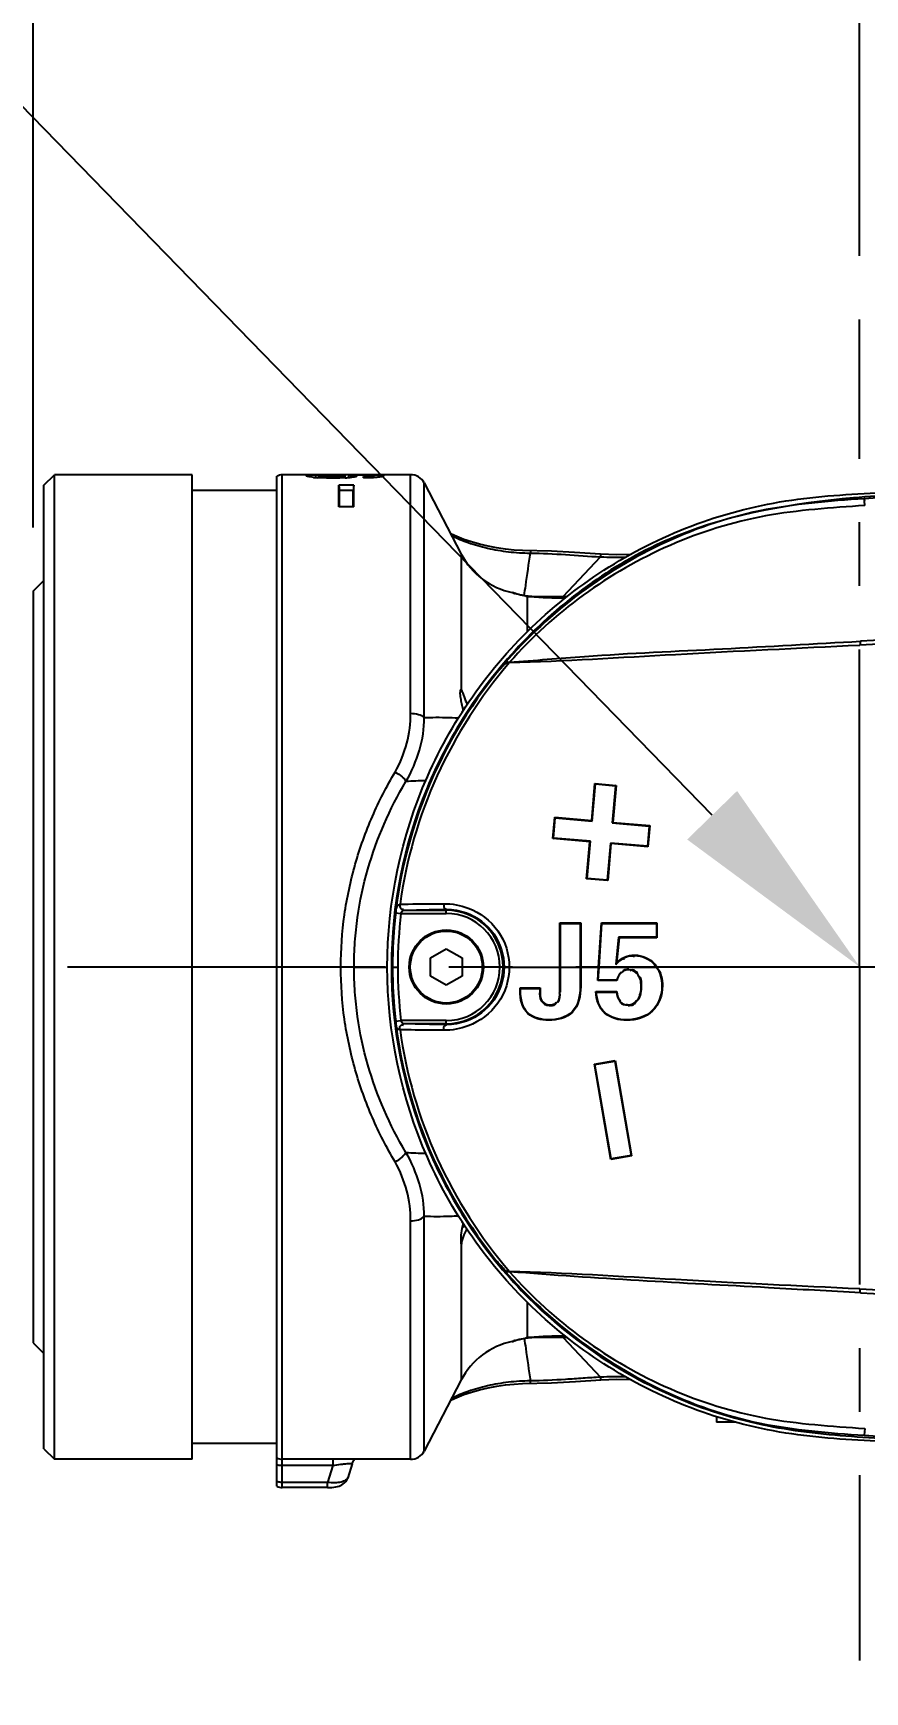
# Model space of a CAD drawing. Header units: millimetres. Extents: x 4086 to 8300, y 123 to 1549.
# Drawn here: x 7666.63 to 7686.26, y 1178.94 to 1218.1 of the extents above; entities that cross this region are included whole.
import ezdxf
from ezdxf import colors
from ezdxf.entities.mleader import LeaderData, LeaderLine
from ezdxf.math import Vec2, Vec3

# ---------------------------------------------------------------- set-up
doc = ezdxf.new("R2010")
doc.units = ezdxf.units.MM
doc.linetypes.add('CENTER', pattern=[0.6, 0.375, -0.075, 0.075, -0.075])
for name, color, linetype in [('中心线', 7, 'Continuous'), ('外形图', 7, 'Continuous'), ('多重引线', 7, 'Continuous'), ('尺寸标注', 7, 'Continuous'), ('运动范围', 7, 'Continuous')]:
    doc.layers.add(name, color=color, linetype=linetype)
doc.styles.add('思源黑', font='SourceHanSansCN-Normal.ttf')
doc.dimstyles.new('尺寸标注_1_4比例', dxfattribs={"dimtxt": 7, "dimasz": 6, "dimexe": 2, "dimexo": 1.5, "dimgap": 1, "dimtad": 1, "dimdec": 1, "dimlfac": 4, "dimdsep": 46, "dimtxsty": '思源黑', "dimcen": 0.09, "dimadec": 0, "dimazin": 0, "dimtp": 0.01, "dimtm": 0.01, "dimtfac": 1, "dimtdec": 1, "dimtofl": 0, "dimtmove": 0, "dimatfit": 3, "dimfxl": 1, "dimtolj": 1, "dimarcsym": 0})

# ---------------------------------------------------------------- blocks, each defined once
blk = doc.blocks.new('*D782')
at = {"layer": 'Defpoints', "color": 0}
for p in [(7666.633, 1293.717), (7686.133, 1211.346), (7666.633, 1204.93)]:
    blk.add_point(p, dxfattribs=at)
at = {"layer": '尺寸标注', "color": 0, "lineweight": -2}
for p, q in [((7666.633, 1206.43), (7666.633, 1295.717)), ((7686.133, 1212.846), (7686.133, 1295.717)), ((7680.133, 1293.717), (7672.633, 1293.717))]:
    blk.add_line(p, q, dxfattribs=at)
at = {"layer": '尺寸标注', "color": 0}
for points in [[(7672.633, 1294.717), (7672.633, 1292.717), (7666.633, 1293.717)], [(7680.133, 1292.717), (7680.133, 1294.717), (7686.133, 1293.717)]]:
    blk.add_solid(points, dxfattribs=at)
at = {"layer": '尺寸标注', "color": 0, "insert": (7676.919, 1298.332), "char_height": 7, "attachment_point": 5, "style": '思源黑'}
blk.add_mtext('\\A1;78', dxfattribs=at)
blk = doc.blocks.new('*D783')
at = {"layer": 'Defpoints', "color": 0}
for p in [(7771.133, 1293.717), (7771.133, 1215.714), (7686.133, 1211.346)]:
    blk.add_point(p, dxfattribs=at)
at = {"layer": '尺寸标注', "color": 0, "lineweight": -2}
for p, q in [((7686.133, 1212.846), (7686.133, 1295.717)), ((7771.133, 1217.214), (7771.133, 1295.717)), ((7692.133, 1293.717), (7765.133, 1293.717))]:
    blk.add_line(p, q, dxfattribs=at)
at = {"layer": '尺寸标注', "color": 0}
for points in [[(7692.133, 1294.717), (7692.133, 1292.717), (7686.133, 1293.717)], [(7765.133, 1292.717), (7765.133, 1294.717), (7771.133, 1293.717)]]:
    blk.add_solid(points, dxfattribs=at)
at = {"layer": '尺寸标注', "color": 0, "insert": (7728.049, 1298.346), "char_height": 7, "attachment_point": 5, "style": '思源黑'}
blk.add_mtext('\\A1;340', dxfattribs=at)
blk = doc.blocks.new('*D793')
at = {"layer": 'Defpoints', "color": 0}
for p in [(7771.133, 1271.641), (7552.914, 959.632), (7712.796, 959.632)]:
    blk.add_point(p, dxfattribs=at)
at = {"layer": '尺寸标注', "color": 0, "lineweight": -2}
for p, q in [((7769.633, 1271.641), (7550.914, 1271.641)), ((7552.914, 1265.641), (7552.914, 965.632)), ((7711.296, 959.632), (7550.914, 959.632))]:
    blk.add_line(p, q, dxfattribs=at)
at = {"layer": '尺寸标注', "color": 0}
for points in [[(7553.914, 1265.641), (7551.914, 1265.641), (7552.914, 1271.641)], [(7551.914, 965.632), (7553.914, 965.632), (7552.914, 959.632)]]:
    blk.add_solid(points, dxfattribs=at)
at = {"layer": '尺寸标注', "color": 0, "insert": (7548.289, 1115.636), "char_height": 7, "attachment_point": 5, "rotation": 90, "style": '思源黑'}
blk.add_mtext('\\A1;1248', dxfattribs=at)

msp = doc.modelspace()

# ---------------------------------------------------------------- linework, layer by layer
at = {"layer": '中心线', "linetype": 'CENTER', "ltscale": 20}
for p, q in [((7686.1327, 1196.0546), (7686.1327, 1211.3461)), ((7794.9431, 1196.0546), (7659.4514, 1196.0546)), ((7686.1327, 1196.0546), (7686.1327, 1179.6807))]:
    msp.add_line(p, q, dxfattribs=at)
at = {"layer": '外形图'}
for p, q in [((7666.8827, 1207.4296), (7667.1327, 1207.6796)), ((7667.1327, 1184.4296), (7667.1327, 1207.6796)), ((7670.3827, 1207.6796), (7667.1327, 1207.6796)), ((7670.3827, 1184.4296), (7670.3827, 1207.6796)), ((7672.3827, 1183.7954), (7672.3827, 1207.6418)), ((7672.5077, 1183.7619), (7672.5077, 1207.6796)), ((7675.5384, 1207.6796), (7672.5077, 1207.6796)), ((7673.0774, 1207.6542), (7673.0774, 1207.6546)), ((7673.2928, 1207.676), (7673.2961, 1207.613)), ((7673.365, 1207.6545), (7673.361, 1207.6081)), ((7673.4589, 1207.6424), (7673.457, 1207.603)), ((7673.6941, 1207.6368), (7673.6941, 1207.5982)), ((7673.8988, 1207.6789), (7673.8988, 1207.6641)), ((7673.9086, 1207.642), (7673.9107, 1207.6015)), ((7673.989, 1207.6538), (7673.9933, 1207.605)), ((7674.2705, 1207.6457), (7674.2705, 1207.6454)), ((7674.3533, 1207.6783), (7674.3531, 1207.6666)), ((7674.4301, 1207.602), (7674.4301, 1207.6391)), ((7674.4301, 1207.6391), (7674.4334, 1207.6023)), ((7674.5764, 1207.6437), (7674.5785, 1207.6052)), ((7674.6203, 1207.6528), (7674.6242, 1207.6072)), ((7674.6676, 1207.6755), (7674.6641, 1207.6094)), ((7674.8452, 1207.6682), (7674.8421, 1207.6283)), ((7674.9018, 1207.6515), (7674.9017, 1207.6511)), ((7675.5384, 1202.0457), (7675.5384, 1207.6796)), ((7675.8591, 1201.9455), (7675.8591, 1207.4852)), ((7675.8591, 1207.4852), (7676.7372, 1205.8022)), ((7666.8827, 1184.6796), (7666.8827, 1207.4296)), ((7672.3827, 1207.3046), (7670.3827, 1207.3046)), ((7673.8477, 1206.9216), (7673.8477, 1207.4336)), ((7674.1977, 1207.4336), (7673.8477, 1207.4336)), ((7673.8477, 1207.4336), (7673.8586, 1207.309)), ((7673.8586, 1206.9216), (7673.8586, 1207.309)), ((7674.1868, 1207.309), (7673.8586, 1207.309)), ((7674.1977, 1207.4336), (7674.1868, 1207.309)), ((7674.1868, 1206.9216), (7674.1868, 1207.309)), ((7674.1977, 1206.9216), (7674.1977, 1207.4336)), ((7674.1977, 1206.9216), (7673.8477, 1206.9216)), ((7676.7372, 1205.8022), (7676.7372, 1202.6103)), ((7679.1428, 1204.8046), (7680.0236, 1205.7405)), ((7680.0257, 1205.8012), (7680.0236, 1205.7405)), ((7666.6327, 1204.9296), (7666.8827, 1205.1796)), ((7666.6327, 1204.9296), (7666.6327, 1187.1796)), ((7677.9592, 1204.889), (7677.9357, 1204.8977)), ((7677.9692, 1204.8855), (7677.9673, 1204.8862)), ((7677.9727, 1204.8871), (7677.9695, 1204.8882)), ((7677.9881, 1204.8818), (7677.9727, 1204.8871)), ((7678.0173, 1204.8723), (7677.9881, 1204.8818)), ((7678.0585, 1204.86), (7678.0173, 1204.8723)), ((7678.1117, 1204.846), (7678.0569, 1204.8605)), ((7678.1751, 1204.8319), (7678.1117, 1204.846)), ((7678.2461, 1204.8196), (7678.1746, 1204.832)), ((7678.3134, 1204.8113), (7678.246, 1204.8196)), ((7678.3134, 1204.8113), (7678.2461, 1204.8196)), ((7678.2887, 1204.811), (7678.3133, 1204.8113)), ((7678.2887, 1204.811), (7678.2887, 1203.9666)), ((7678.3994, 1204.8032), (7678.3133, 1204.8113)), ((7678.3845, 1204.8046), (7679.2363, 1204.8046)), ((7679.1327, 1204.7708), (7679.1327, 1204.8046)), ((7686.1618, 1203.7468), (7686.1433, 1203.6575)), ((7679.8149, 1199.5129), (7679.8915, 1200.3879)), ((7679.8249, 1199.501), (7679.9014, 1200.376)), ((7679.8915, 1200.3879), (7679.9014, 1200.376)), ((7679.8915, 1200.3879), (7680.3896, 1200.3443)), ((7679.9014, 1200.376), (7680.3777, 1200.3344)), ((7680.3777, 1200.3344), (7680.3011, 1199.4594)), ((7680.3896, 1200.3443), (7680.313, 1199.4693)), ((7680.3896, 1200.3443), (7680.3777, 1200.3344)), ((7678.8995, 1199.0891), (7678.9432, 1199.5891)), ((7678.9114, 1199.0992), (7678.9532, 1199.5773)), ((7678.9432, 1199.5891), (7678.9532, 1199.5773)), ((7678.9432, 1199.5891), (7679.8149, 1199.5129)), ((7678.9532, 1199.5773), (7679.8249, 1199.501)), ((7679.8149, 1199.5129), (7679.8249, 1199.501)), ((7680.313, 1199.4693), (7680.3011, 1199.4594)), ((7680.3011, 1199.4594), (7681.1728, 1199.3831)), ((7680.313, 1199.4693), (7681.1847, 1199.393)), ((7681.1728, 1199.3831), (7681.131, 1198.9049)), ((7681.1847, 1199.393), (7681.1409, 1198.893)), ((7681.1847, 1199.393), (7681.1728, 1199.3831)), ((7678.8995, 1199.0891), (7678.9114, 1199.0992)), ((7679.7712, 1199.0129), (7678.8995, 1199.0891)), ((7679.7831, 1199.0229), (7678.9114, 1199.0992)), ((7679.6946, 1198.1379), (7679.7712, 1199.0129)), ((7679.7065, 1198.1479), (7679.7831, 1199.0229)), ((7679.7712, 1199.0129), (7679.7831, 1199.0229)), ((7680.2593, 1198.9812), (7680.1827, 1198.1062)), ((7680.2693, 1198.9693), (7680.1927, 1198.0943)), ((7680.2693, 1198.9693), (7680.2593, 1198.9812)), ((7681.131, 1198.9049), (7680.2593, 1198.9812)), ((7681.1409, 1198.893), (7680.2693, 1198.9693)), ((7681.1409, 1198.893), (7681.131, 1198.9049)), ((7679.6946, 1198.1379), (7679.7065, 1198.1479)), ((7680.1927, 1198.0943), (7679.6946, 1198.1379)), ((7680.1827, 1198.1062), (7679.7065, 1198.1479)), ((7680.1927, 1198.0943), (7680.1827, 1198.1062)), ((7675.1887, 1197.3341), (7675.3122, 1197.3196)), ((7675.3122, 1197.3196), (7676.3827, 1197.3196)), ((7675.3937, 1197.3946), (7676.3827, 1197.3946)), ((7676.3827, 1197.3196), (7676.3827, 1197.4135)), ((7679.066, 1197.0943), (7679.0769, 1197.0834)), ((7679.066, 1197.0943), (7679.5549, 1197.0943)), ((7679.066, 1196.0546), (7679.066, 1197.0943)), ((7679.0769, 1197.0834), (7679.5439, 1197.0834)), ((7679.0769, 1196.0546), (7679.0769, 1197.0834)), ((7679.5549, 1197.0943), (7679.5439, 1197.0834)), ((7679.5439, 1197.0834), (7679.5439, 1196.0546)), ((7679.5549, 1197.0943), (7679.5549, 1196.0546)), ((7679.9769, 1196.0546), (7680.0453, 1197.0943)), ((7679.9879, 1196.0546), (7680.0555, 1197.0834)), ((7680.0453, 1197.0943), (7680.0555, 1197.0834)), ((7680.0453, 1197.0943), (7681.3552, 1197.0943)), ((7680.0555, 1197.0834), (7681.3442, 1197.0834)), ((7681.3552, 1197.0943), (7681.3442, 1197.0834)), ((7681.3442, 1197.0834), (7681.3442, 1196.7574)), ((7681.3552, 1197.0943), (7681.3552, 1196.7465)), ((7680.449, 1196.7574), (7680.3837, 1196.1156)), ((7680.4589, 1196.7465), (7680.3978, 1196.1464)), ((7680.4589, 1196.7465), (7680.449, 1196.7574)), ((7681.3442, 1196.7574), (7680.449, 1196.7574)), ((7681.3552, 1196.7464), (7680.4589, 1196.7465)), ((7681.3552, 1196.7465), (7681.3442, 1196.7574)), ((7676.0103, 1196.2696), (7676.3827, 1196.4846)), ((7676.0103, 1195.8396), (7676.0103, 1196.2696)), ((7676.3827, 1196.4846), (7676.7551, 1196.2696)), ((7676.7551, 1196.2696), (7676.7551, 1195.8396)), ((7680.592, 1196.2908), (7680.5965, 1196.2809)), ((7680.8287, 1196.3359), (7680.8287, 1196.325)), ((7681.2968, 1196.1287), (7681.2887, 1196.1214)), ((7673.8938, 1196.0548), (7674.2048, 1196.0544)), ((7674.2048, 1196.0546), (7674.9904, 1196.0546)), ((7675.1136, 1196.0546), (7675.1109, 1196.0546)), ((7675.1136, 1196.0546), (7675.2379, 1196.0546)), ((7676.3827, 1195.6246), (7676.0103, 1195.8396)), ((7676.7551, 1195.8396), (7676.3827, 1195.6246)), ((7677.7476, 1196.0546), (7679.0769, 1196.0546)), ((7679.066, 1195.4632), (7679.066, 1196.0546)), ((7679.0769, 1195.4632), (7679.0769, 1196.0546)), ((7679.0769, 1196.0546), (7679.5439, 1196.0546)), ((7679.5439, 1196.0546), (7679.9769, 1196.0546)), ((7679.5439, 1196.0546), (7679.5439, 1195.5917)), ((7679.5549, 1196.0546), (7679.5549, 1195.5917)), ((7679.956, 1195.7358), (7679.9769, 1196.0546)), ((7679.956, 1195.7358), (7679.9677, 1195.7468)), ((7680.4041, 1195.7358), (7679.956, 1195.7358)), ((7679.9677, 1195.7468), (7679.9879, 1196.0546)), ((7680.3966, 1195.7468), (7679.9677, 1195.7468)), ((7679.9879, 1196.0546), (7681.3421, 1196.0546)), ((7680.4041, 1195.7358), (7680.3966, 1195.7468)), ((7680.5169, 1195.9286), (7680.5092, 1195.9363)), ((7680.6908, 1195.9897), (7680.6908, 1196.0006)), ((7680.8999, 1195.884), (7680.9086, 1195.8907)), ((7678.1228, 1195.4898), (7678.1228, 1195.5604)), ((7678.1228, 1195.5604), (7678.1337, 1195.5494)), ((7678.1228, 1195.5604), (7678.6006, 1195.5604)), ((7678.1228, 1195.4898), (7678.1337, 1195.4898)), ((7678.1337, 1195.5494), (7678.5893, 1195.5495)), ((7678.1337, 1195.4898), (7678.1337, 1195.5494)), ((7678.5893, 1195.5495), (7678.5866, 1195.4809)), ((7678.5975, 1195.4804), (7678.5866, 1195.4809)), ((7678.6006, 1195.5604), (7678.5893, 1195.5495)), ((7678.6006, 1195.5604), (7678.5975, 1195.4804)), ((7679.066, 1195.4632), (7679.0769, 1195.4632)), ((7679.5549, 1195.5917), (7679.5439, 1195.5917)), ((7679.9137, 1195.4726), (7679.925, 1195.4617)), ((7679.9137, 1195.4726), (7680.4088, 1195.4726)), ((7679.925, 1195.4617), (7680.3991, 1195.4616)), ((7680.4088, 1195.4726), (7680.3991, 1195.4617)), ((7680.9823, 1195.6074), (7680.9932, 1195.6074)), ((7681.4837, 1195.6074), (7681.4727, 1195.6074)), ((7678.3061, 1194.9571), (7678.3133, 1194.9653)), ((7678.809, 1195.1592), (7678.809, 1195.1484)), ((7679.006, 1195.2301), (7679.0143, 1195.2231)), ((7679.361, 1194.9896), (7679.3532, 1194.9973)), ((7680.1174, 1194.9697), (7680.1247, 1194.9778)), ((7680.4887, 1195.2345), (7680.4802, 1195.2275)), ((7680.6783, 1195.1592), (7680.6783, 1195.1483)), ((7680.8987, 1195.2787), (7680.9077, 1195.2724)), ((7681.2518, 1195.0182), (7681.2441, 1195.0261)), ((7675.1887, 1194.775), (7675.3122, 1194.7896)), ((7676.3827, 1194.7896), (7675.3122, 1194.7896)), ((7676.3827, 1194.7146), (7675.3938, 1194.7146)), ((7676.3827, 1194.6956), (7676.3827, 1194.7896)), ((7678.7965, 1194.7957), (7678.7965, 1194.8066)), ((7680.6423, 1194.7957), (7680.6423, 1194.8067)), ((7679.8786, 1193.7598), (7680.3714, 1193.8443)), ((7679.8786, 1193.7598), (7679.8912, 1193.7508)), ((7680.2646, 1191.5098), (7679.8786, 1193.7598)), ((7679.8912, 1193.7508), (7680.3624, 1193.8316)), ((7680.3714, 1193.8443), (7680.3624, 1193.8316)), ((7680.3624, 1193.8316), (7680.7447, 1191.6032)), ((7680.3714, 1193.8443), (7680.7574, 1191.5943)), ((7680.2735, 1191.5224), (7679.8912, 1193.7508)), ((7680.7574, 1191.5943), (7680.2646, 1191.5098)), ((7680.2646, 1191.5098), (7680.2735, 1191.5224)), ((7680.7447, 1191.6032), (7680.2735, 1191.5224)), ((7680.7574, 1191.5943), (7680.7447, 1191.6032)), ((7675.5384, 1184.4296), (7675.5384, 1190.0634)), ((7675.8591, 1184.624), (7675.8591, 1190.1637)), ((7676.7372, 1189.4985), (7676.7372, 1186.307)), ((7686.1616, 1188.3624), (7686.1433, 1188.4516)), ((7678.2887, 1188.1427), (7678.2887, 1187.2981)), ((7666.6327, 1187.1796), (7666.8827, 1186.9296)), ((7677.9673, 1187.223), (7677.9693, 1187.2237)), ((7677.9694, 1187.2209), (7677.9727, 1187.2221)), ((7677.9694, 1187.2209), (7677.9716, 1187.2217)), ((7677.9716, 1187.2217), (7677.9882, 1187.2274)), ((7677.9882, 1187.2274), (7678.0174, 1187.2368)), ((7678.0148, 1187.236), (7678.0569, 1187.2486)), ((7678.0557, 1187.2483), (7678.1105, 1187.2629)), ((7678.2458, 1187.2896), (7678.3134, 1187.2979)), ((7678.2887, 1187.2981), (7678.3133, 1187.2979)), ((7679.2361, 1187.3046), (7678.3845, 1187.3046)), ((7679.1327, 1187.3383), (7679.1327, 1187.3046)), ((7679.1428, 1187.3046), (7680.0236, 1186.3686)), ((7676.7372, 1186.307), (7675.8591, 1184.624)), ((7682.7577, 1185.4368), (7682.7577, 1185.3046)), ((7683.2035, 1185.3046), (7682.7577, 1185.3046)), ((7686.2597, 1185.1575), (7686.2483, 1184.9973)), ((7672.3827, 1184.8046), (7670.3827, 1184.8046)), ((7666.8827, 1184.6796), (7667.1327, 1184.4296)), ((7670.3827, 1184.4296), (7667.1327, 1184.4296)), ((7675.5384, 1184.4296), (7672.5077, 1184.4296)), ((7673.7069, 1184.4296), (7673.7069, 1184.2808)), ((7673.7069, 1184.2808), (7672.5077, 1184.2808)), ((7673.7069, 1184.2808), (7673.579, 1183.8832)), ((7674.1627, 1184.3225), (7674.0564, 1183.9921)), ((7673.579, 1183.8832), (7672.5077, 1183.8832)), ((7673.579, 1183.7619), (7672.5077, 1183.7619)), ((7673.579, 1183.7619), (7673.579, 1183.8832))]:
    msp.add_line(p, q, dxfattribs=at)
for points in [[(7678.8682, 1205.8734), (7678.1838, 1205.8891), (7677.9828, 1205.901), (7677.7776, 1205.9216), (7677.5713, 1205.9514), (7677.3671, 1205.9902), (7677.1679, 1206.0374), (7676.9768, 1206.0921), (7676.7969, 1206.1526), (7676.6312, 1206.2169), (7676.4876, 1206.2806)], [(7680.0257, 1205.8013), (7679.4069, 1205.8425), (7678.8682, 1205.8734)], [(7680.7202, 1205.7923), (7680.4054, 1205.7875), (7680.0257, 1205.8012)], [(7679.1941, 1204.7709), (7679.0752, 1204.7708), (7678.9552, 1204.7725), (7678.8365, 1204.7759), (7678.7204, 1204.7809), (7678.608, 1204.7873), (7678.5007, 1204.7948), (7678.3994, 1204.8032)], [(7681.2887, 1196.1214), (7681.3075, 1196.0996), (7681.3253, 1196.0774), (7681.3421, 1196.0546)], [(7678.1095, 1187.2626), (7678.174, 1187.2771), (7678.2458, 1187.2896)], [(7678.3133, 1187.2979), (7678.3986, 1187.3059), (7678.4997, 1187.3143), (7678.6069, 1187.3218), (7678.7191, 1187.3282), (7678.8352, 1187.3332), (7678.954, 1187.3366), (7679.0744, 1187.3383), (7679.194, 1187.3383)], [(7680.0323, 1186.3083), (7680.4066, 1186.3217), (7680.72, 1186.3169)], [(7676.4876, 1185.8286), (7676.6316, 1185.8924), (7676.7974, 1185.9568), (7676.9774, 1186.0173), (7677.1686, 1186.0719), (7677.3678, 1186.1192), (7677.5721, 1186.1579), (7677.7785, 1186.1876), (7677.9837, 1186.2082), (7678.1847, 1186.2201)], [(7678.1847, 1186.2201), (7678.8662, 1186.2357), (7679.4283, 1186.2681), (7680.0323, 1186.3082)], [(7674.1627, 1184.3225), (7674.1773, 1184.3617), (7674.1997, 1184.4069), (7674.2143, 1184.4296)], [(7673.579, 1183.7619), (7673.625, 1183.7628), (7673.6773, 1183.766), (7673.7266, 1183.7713), (7673.7723, 1183.7788), (7673.814, 1183.7882), (7673.852, 1183.7996), (7673.8866, 1183.8131), (7673.9183, 1183.8287), (7673.9489, 1183.848), (7673.9797, 1183.8729), (7674.0084, 1183.9035), (7674.0323, 1183.9381), (7674.05, 1183.9744), (7674.0564, 1183.9922)]]:
    msp.add_lwpolyline(points, dxfattribs=at)
for radius in [0.875, 0.85]:
    msp.add_circle((7676.3827, 1196.0546), radius, dxfattribs=at)
for centre, radius, start, end in [((7672.5077, 1207.4253), 0.25, 90, 120), ((7673.5757, 1210.9031), 3.302, 264.36872, 266.26901), ((7673.9216, 1044.4992), 163.1797, 89.848416, 90.008012), ((7673.82, 1210.8903), 3.2899, 273.02413, 274.45306), ((7669.8908, 1208.8309), 4.3585, 343.73805, 344.52528), ((7673.8618, 1210.3483), 2.7463, 274.46046, 275.2539), ((7675.5384, 1207.3179), 0.3617, 27.55281, 90), ((7678.2887, 1206.6117), 1.75, 207.55281, 258.3631), ((7677.8853, 1204.6528), 0.25, 70.33302, 78.3631), ((7678.5049, 1206.4135), 1.6192, 250.30637, 250.61002), ((7678.4983, 1206.3956), 1.6001, 250.68932, 251.69285), ((7678.487, 1206.3615), 1.5642, 251.69276, 252.12001), ((7678.451, 1206.2054), 1.4037, 262.10413, 263.36049), ((7679.14, 1213.1709), 8.4031, 264.18564, 264.3471), ((7679.1469, 1213.2401), 8.4727, 264.3472, 264.63806), ((7679.1329, 1213.0555), 8.2875, 264.61462, 270.4004), ((7735.2937, 238.4961), 966.4992, 92.6271786, 92.9138817), ((7735.4239, 241.1454), 963.7729, 92.6444323, 92.9309813), ((7686.1334, 1196.054), 11.0225, 141.17014, 179.99675), ((7676.0863, 1190.4008), 10.0527, 91.08379, 93.74562), ((7686.1035, 1196.052), 10.9899, 173.30032, 179.98648), ((7686.0859, 1196.0524), 10.848, 173.29167, 179.98849), ((7676.3827, 1196.0546), 1.34, 270, 90), ((7676.3827, 1196.0546), 1.265, 270, 90), ((7682.6238, 1195.1058), 2.4572, 154.94696, 155.73691), ((7680.7696, 1195.6518), 0.7109, 34.51073, 42.1341), ((7686.1334, 1196.0552), 11.0225, 180.00326, 218.82974), ((7686.1041, 1196.0572), 10.9905, 180.01364, 186.69945), ((7686.0865, 1196.0568), 10.8485, 180.01163, 186.70812), ((7676.0817, 1201.5994), 9.9437, 266.23979, 268.93081), ((7683.1063, 1188.4821), 6.507, 166.49196, 167.58275), ((7735.4192, 2150.8728), 963.6817, 267.0690176, 267.3555938), ((7735.2937, 2153.6127), 966.4989, 267.0861175, 267.3728207), ((7678.2887, 1185.4975), 1.75, 101.6369, 152.44719), ((7677.8853, 1187.4564), 0.25, 281.6369, 289.65978), ((7678.4917, 1185.7331), 1.5795, 108.30123, 109.31268), ((7678.4872, 1185.7472), 1.5646, 107.87852, 108.30608), ((7678.4508, 1185.9055), 1.4021, 96.63945, 97.89746), ((7679.1386, 1178.9517), 8.3896, 95.65241, 95.81418), ((7679.1463, 1178.874), 8.4677, 95.36133, 95.6523), ((7679.1345, 1179.0175), 8.3237, 89.6128, 95.37287), ((7672.5077, 1184.6839), 0.25, 240, 270), ((7675.5384, 1184.7913), 0.3617, 270, 332.44719)]:
    msp.add_arc(centre, radius, start, end, dxfattribs=at)
for points, knots in [([(7737.368, 1208.8965), (7734.512, 1208.8667), (7728.8002, 1208.7935), (7720.2334, 1208.6291), (7711.6683, 1208.3943), (7704.5325, 1208.1333), (7698.8267, 1207.8674), (7694.547, 1207.6595), (7690.9855, 1207.4248), (7688.1321, 1207.2715), (7685.2898, 1207.1211), (7681.7036, 1206.5294), (7678.0848, 1204.0096), (7675.6587, 1200.3751), (7674.8054, 1196.0738), (7675.6454, 1191.7753), (7678.0509, 1188.1142), (7681.0768, 1186.0535), (7683.8121, 1185.184), (7685.9514, 1184.9462), (7688.092, 1184.869), (7690.2306, 1184.7212), (7692.3676, 1184.5812), (7695.2193, 1184.4244), (7698.7848, 1184.2415), (7704.4911, 1183.9788), (7711.6266, 1183.7158), (7720.1918, 1183.4812), (7728.7586, 1183.3163), (7734.4704, 1183.243), (7737.3263, 1183.2131)], [0, 0, 0, 0, 0.0625338, 0.1250675, 0.1876012, 0.2501348, 0.2814019, 0.3126679, 0.3439382, 0.3595646, 0.3751969, 0.4064019, 0.4376042, 0.4687717, 0.4999496, 0.5311281, 0.5623056, 0.5934882, 0.6091533, 0.6247704, 0.6404361, 0.6560705, 0.6716955, 0.6873296, 0.7185989, 0.7498649, 0.8123988, 0.8749325, 0.9374662, 1, 1, 1, 1]), ([(7673.0774, 1207.6546), (7673.0774, 1207.6592), (7673.0997, 1207.6664), (7673.1344, 1207.6698), (7673.2058, 1207.6743), (7673.2602, 1207.6754), (7673.2928, 1207.676)], [0, 0, 0, 0, 0.0636249, 0.2394787, 0.5515984, 1, 1, 1, 1]), ([(7673.2517, 1207.617), (7673.226, 1207.6196), (7673.1817, 1207.6246), (7673.1271, 1207.6336), (7673.0949, 1207.6418), (7673.081, 1207.6487), (7673.0776, 1207.6526), (7673.0774, 1207.6542)], [0, 0, 0, 0, 0.4284638, 0.7384789, 0.9231886, 0.9719736, 1, 1, 1, 1]), ([(7673.2928, 1207.676), (7673.381, 1207.6776), (7673.583, 1207.6787), (7673.785, 1207.6789), (7673.8988, 1207.6789)], [0, 0, 0, 0, 0.436772, 1, 1, 1, 1]), ([(7673.7063, 1207.5981), (7673.6759, 1207.5981), (7673.5607, 1207.5988), (7673.4455, 1207.6025), (7673.3608, 1207.6081)], [0, 0, 0, 0, 0.2638217, 1, 1, 1, 1]), ([(7673.455, 1207.6644), (7673.4422, 1207.6639), (7673.4198, 1207.6629), (7673.3919, 1207.6609), (7673.3748, 1207.6587), (7673.3673, 1207.6567), (7673.3651, 1207.6552), (7673.365, 1207.6545)], [0, 0, 0, 0, 0.4207322, 0.7344982, 0.9262307, 0.9757772, 1, 1, 1, 1]), ([(7673.365, 1207.6544), (7673.365, 1207.6536), (7673.3678, 1207.652), (7673.3726, 1207.6507), (7673.381, 1207.6491), (7673.3973, 1207.6469), (7673.4238, 1207.6446), (7673.4463, 1207.6431), (7673.4589, 1207.6424)], [0, 0, 0, 0, 0.0256739, 0.0813679, 0.1690623, 0.2875858, 0.6031164, 1, 1, 1, 1]), ([(7673.6794, 1207.6675), (7673.6595, 1207.6675), (7673.5847, 1207.6673), (7673.5098, 1207.6664), (7673.455, 1207.6644)], [0, 0, 0, 0, 0.2668188, 1, 1, 1, 1]), ([(7673.4589, 1207.6424), (7673.4777, 1207.6413), (7673.556, 1207.6378), (7673.6344, 1207.6368), (7673.6941, 1207.6368)], [0, 0, 0, 0, 0.2391816, 1, 1, 1, 1]), ([(7673.904, 1207.6641), (7673.8872, 1207.6648), (7673.8124, 1207.6672), (7673.7376, 1207.6675), (7673.6794, 1207.6675)], [0, 0, 0, 0, 0.2236546, 1, 1, 1, 1]), ([(7673.6941, 1207.6368), (7673.7138, 1207.6368), (7673.7853, 1207.6372), (7673.8569, 1207.6388), (7673.9086, 1207.642)], [0, 0, 0, 0, 0.2761865, 1, 1, 1, 1]), ([(7673.9935, 1207.605), (7673.97, 1207.6037), (7673.8743, 1207.5994), (7673.7785, 1207.5981), (7673.7063, 1207.5981)], [0, 0, 0, 0, 0.2454027, 1, 1, 1, 1]), ([(7673.989, 1207.6539), (7673.9889, 1207.6546), (7673.9866, 1207.6562), (7673.9791, 1207.6582), (7673.9626, 1207.6605), (7673.9364, 1207.6625), (7673.9157, 1207.6636), (7673.904, 1207.6641)], [0, 0, 0, 0, 0.027125, 0.0813639, 0.2812552, 0.5938924, 1, 1, 1, 1]), ([(7673.9086, 1207.642), (7673.9202, 1207.6427), (7673.94, 1207.6441), (7673.9666, 1207.6468), (7673.9797, 1207.6494), (7673.989, 1207.6519), (7673.989, 1207.6538)], [0, 0, 0, 0, 0.4281922, 0.7418719, 0.9299121, 1, 1, 1, 1]), ([(7674.4813, 1207.6641), (7674.4508, 1207.665), (7674.3208, 1207.6676), (7674.1908, 1207.6679), (7674.0914, 1207.668)], [0, 0, 0, 0, 0.2351855, 1, 1, 1, 1]), ([(7674.0914, 1207.668), (7674.1177, 1207.6671), (7674.1624, 1207.6656), (7674.2214, 1207.6606), (7674.2515, 1207.657), (7674.2705, 1207.6499), (7674.2705, 1207.6457)], [0, 0, 0, 0, 0.4330426, 0.7481572, 0.9314018, 1, 1, 1, 1]), ([(7674.2705, 1207.6454), (7674.2703, 1207.6439), (7674.2671, 1207.6403), (7674.2542, 1207.6343), (7674.225, 1207.6273), (7674.1758, 1207.6198), (7674.1362, 1207.6156), (7674.1133, 1207.6135)], [0, 0, 0, 0, 0.0288619, 0.0790888, 0.2664025, 0.5759107, 1, 1, 1, 1]), ([(7674.3533, 1207.6783), (7674.3833, 1207.6782), (7674.4881, 1207.6777), (7674.5928, 1207.677), (7674.6676, 1207.6755)], [0, 0, 0, 0, 0.28639, 1, 1, 1, 1]), ([(7674.4301, 1207.6391), (7674.4441, 1207.6393), (7674.4929, 1207.6402), (7674.5417, 1207.6414), (7674.5764, 1207.6437)], [0, 0, 0, 0, 0.2872348, 1, 1, 1, 1]), ([(7674.6246, 1207.6071), (7674.6092, 1207.6064), (7674.5444, 1207.6037), (7674.4796, 1207.6024), (7674.4301, 1207.602)], [0, 0, 0, 0, 0.2379102, 1, 1, 1, 1]), ([(7674.6202, 1207.6529), (7674.6202, 1207.654), (7674.6156, 1207.6556), (7674.6086, 1207.657), (7674.5958, 1207.6586), (7674.5792, 1207.6599), (7674.5587, 1207.6612), (7674.5257, 1207.6628), (7674.4995, 1207.6636), (7674.4813, 1207.6641)], [0, 0, 0, 0, 0.0240254, 0.0802522, 0.1704955, 0.291919, 0.4401112, 0.6098726, 1, 1, 1, 1]), ([(7674.5764, 1207.6437), (7674.5878, 1207.6444), (7674.6024, 1207.6459), (7674.6165, 1207.649), (7674.6203, 1207.6516), (7674.6203, 1207.6528)], [0, 0, 0, 0, 0.7503287, 0.9244647, 1, 1, 1, 1]), ([(7674.7799, 1207.6192), (7674.7686, 1207.6178), (7674.717, 1207.6124), (7674.6652, 1207.6091), (7674.6246, 1207.6071)], [0, 0, 0, 0, 0.2180908, 1, 1, 1, 1]), ([(7674.6676, 1207.6755), (7674.6863, 1207.6751), (7674.7455, 1207.6736), (7674.8048, 1207.6718), (7674.8452, 1207.6682)], [0, 0, 0, 0, 0.3158584, 1, 1, 1, 1]), ([(7674.9017, 1207.6511), (7674.9015, 1207.6479), (7674.8917, 1207.6408), (7674.8708, 1207.6343), (7674.8314, 1207.6257), (7674.7995, 1207.6215), (7674.7799, 1207.6192)], [0, 0, 0, 0, 0.0747563, 0.2409403, 0.5384404, 1, 1, 1, 1]), ([(7674.8452, 1207.6682), (7674.8545, 1207.6674), (7674.8701, 1207.6656), (7674.8881, 1207.6623), (7674.9018, 1207.6566), (7674.9018, 1207.6515)], [0, 0, 0, 0, 0.4598386, 0.7494669, 1, 1, 1, 1]), ([(7674.9904, 1196.0546), (7674.9904, 1197.5853), (7675.6401, 1200.6846), (7678.3938, 1204.515), (7681.7974, 1206.5264), (7684.8047, 1207.1892), (7686.3366, 1207.2366), (7687.0952, 1207.2763)], [0, 0, 0, 0, 0.2500718, 0.5001357, 0.7501992, 0.875907, 1, 1, 1, 1]), ([(7686.2478, 1207.1118), (7685.4215, 1207.0546), (7683.758, 1206.9292), (7680.6113, 1205.8378), (7678.5788, 1204.2479), (7677.5467, 1202.9652)], [0, 0, 0, 0, 0.2507635, 0.5015994, 1, 1, 1, 1]), ([(7686.2597, 1206.9517), (7686.2581, 1206.9721), (7686.2549, 1207.0181), (7686.2517, 1207.0542), (7686.2493, 1207.097), (7686.251, 1207.0741), (7686.2516, 1207.067)], [0, 0, 0, 0, 0.386711, 0.8198, 0.8640631, 1, 1, 1, 1]), ([(7686.2604, 1206.9517), (7685.4765, 1206.8955), (7683.8997, 1206.7978), (7680.8846, 1205.8612), (7678.9065, 1204.4242), (7677.8772, 1203.2492)], [0, 0, 0, 0, 0.2508028, 0.5015206, 1, 1, 1, 1]), ([(7676.5074, 1206.239), (7676.6352, 1206.1764), (7676.9132, 1206.0627), (7677.3626, 1205.934), (7677.8537, 1205.8502), (7678.194, 1205.8295), (7678.367, 1205.8276)], [0, 0, 0, 0, 0.2225737, 0.4681579, 0.7294941, 1, 1, 1, 1]), ([(7678.2208, 1204.8229), (7678.2334, 1204.9031), (7678.2842, 1205.2377), (7678.3306, 1205.5729), (7678.367, 1205.8276)], [0, 0, 0, 0, 0.2399282, 1, 1, 1, 1]), ([(7678.3658, 1205.8849), (7678.3661, 1205.8849), (7678.3659, 1205.8829), (7678.3664, 1205.8808), (7678.3664, 1205.8759), (7678.3668, 1205.8665), (7678.3669, 1205.85), (7678.367, 1205.8358), (7678.367, 1205.8276)], [0, 0, 0, 0, 0.0166534, 0.064827, 0.1446442, 0.2557433, 0.5695153, 1, 1, 1, 1]), ([(7678.367, 1205.8276), (7678.6435, 1205.8248), (7679.1961, 1205.7975), (7679.7473, 1205.7527), (7680.0236, 1205.7405)], [0, 0, 0, 0, 0.4999757, 1, 1, 1, 1]), ([(7678.2582, 1204.8149), (7678.2315, 1204.8186), (7678.1466, 1204.8329), (7678.0631, 1204.8547), (7678.0068, 1204.8729)], [0, 0, 0, 0, 0.3129427, 1, 1, 1, 1]), ([(7677.8746, 1203.2445), (7679.182, 1203.28), (7681.9368, 1203.4576), (7684.6934, 1203.5844), (7686.1433, 1203.6575)], [0, 0, 0, 0, 0.473947, 1, 1, 1, 1]), ([(7677.8772, 1203.2492), (7678.4662, 1203.2969), (7680.1377, 1203.4418), (7682.9026, 1203.5566), (7685.0741, 1203.691), (7686.1617, 1203.7468)], [0, 0, 0, 0, 0.2135966, 0.6063525, 1, 1, 1, 1]), ([(7677.8746, 1203.2445), (7677.1895, 1202.4424), (7676.0279, 1200.6424), (7675.4338, 1198.5811), (7675.2901, 1197.535)], [0, 0, 0, 0, 0.4997741, 1, 1, 1, 1]), ([(7677.8746, 1203.2445), (7677.8237, 1203.269), (7677.6829, 1203.1282), (7677.6036, 1203.0347), (7677.5469, 1202.9654)], [0, 0, 0, 0, 0.386448, 1, 1, 1, 1]), ([(7676.7371, 1202.6106), (7676.7306, 1202.6097), (7676.7169, 1202.5997), (7676.7091, 1202.5751), (7676.7057, 1202.5458), (7676.7057, 1202.5017), (7676.7112, 1202.4448), (7676.7252, 1202.3535), (7676.7481, 1202.2408), (7676.7687, 1202.1515), (7676.7793, 1202.1072)], [0, 0, 0, 0, 0.0379298, 0.0868939, 0.14491, 0.2077973, 0.3393907, 0.4730255, 0.7386667, 1, 1, 1, 1]), ([(7676.7372, 1202.6107), (7676.7578, 1202.5505), (7676.8019, 1202.4312), (7676.8517, 1202.3141), (7676.8759, 1202.2554)], [0, 0, 0, 0, 0.5003824, 1, 1, 1, 1]), ([(7675.1744, 1200.6543), (7675.2934, 1200.8713), (7675.4816, 1201.3219), (7675.5475, 1201.8097), (7675.5384, 1202.0457)], [0, 0, 0, 0, 0.5116165, 1, 1, 1, 1]), ([(7675.5384, 1202.0457), (7675.6016, 1202.0457), (7675.7153, 1202.0313), (7675.8231, 1201.9811), (7675.8591, 1201.9455)], [0, 0, 0, 0, 0.5548776, 1, 1, 1, 1]), ([(7675.4296, 1200.432), (7675.565, 1200.6663), (7675.7813, 1201.1549), (7675.8632, 1201.6869), (7675.8591, 1201.9455)], [0, 0, 0, 0, 0.5113433, 1, 1, 1, 1]), ([(7675.8591, 1201.9455), (7675.9274, 1201.9476), (7676.1975, 1201.9533), (7676.4678, 1201.9478), (7676.6694, 1201.9362)], [0, 0, 0, 0, 0.2527514, 1, 1, 1, 1]), ([(7673.8938, 1196.0546), (7673.8939, 1196.4661), (7673.9517, 1197.286), (7674.206, 1198.4815), (7674.612, 1199.6124), (7674.9746, 1200.3181), (7675.1744, 1200.6543)], [0, 0, 0, 0, 0.2556634, 0.5086472, 0.7570379, 1, 1, 1, 1]), ([(7674.2048, 1196.0546), (7674.2049, 1196.2509), (7674.2196, 1196.643), (7674.3012, 1197.4189), (7674.5823, 1198.7274), (7675.0441, 1199.787), (7675.4296, 1200.432)], [0, 0, 0, 0, 0.1281847, 0.2560146, 0.5091913, 1, 1, 1, 1]), ([(7675.1744, 1200.6543), (7675.2338, 1200.6261), (7675.3143, 1200.5753), (7675.3957, 1200.4942), (7675.4228, 1200.4521), (7675.4296, 1200.432)], [0, 0, 0, 0, 0.5729299, 0.8152122, 1, 1, 1, 1]), ([(7675.1887, 1197.3341), (7675.1921, 1197.363), (7675.1993, 1197.4317), (7675.2421, 1197.5394), (7675.2901, 1197.5352)], [0, 0, 0, 0, 0.3762299, 1, 1, 1, 1]), ([(7675.2901, 1197.535), (7675.2861, 1197.5036), (7675.2751, 1197.4365), (7675.3537, 1197.4155), (7675.3707, 1197.4304)], [0, 0, 0, 0, 0.5843407, 1, 1, 1, 1]), ([(7675.2901, 1197.535), (7675.3555, 1197.537), (7675.6998, 1197.5462), (7676.0443, 1197.5487), (7676.3233, 1197.5497)], [0, 0, 0, 0, 0.1898349, 1, 1, 1, 1]), ([(7675.3937, 1197.3946), (7675.4561, 1197.3967), (7675.7857, 1197.4065), (7676.1154, 1197.411), (7676.3827, 1197.4135)], [0, 0, 0, 0, 0.1894289, 1, 1, 1, 1]), ([(7676.3233, 1197.5497), (7676.3219, 1197.5101), (7676.3123, 1197.4089), (7676.3653, 1197.4409), (7676.3699, 1197.4483)], [0, 0, 0, 0, 0.8194951, 1, 1, 1, 1]), ([(7676.8587, 1197.3313), (7677.1124, 1197.2382), (7677.5756, 1196.885), (7677.7476, 1196.3279), (7677.7476, 1196.0546)], [0, 0, 0, 0, 0.4971048, 1, 1, 1, 1]), ([(7676.8983, 1197.4462), (7677.1744, 1197.3417), (7677.681, 1196.9608), (7677.8698, 1196.3523), (7677.8697, 1196.0546)], [0, 0, 0, 0, 0.4979135, 1, 1, 1, 1]), ([(7675.1744, 1191.4549), (7674.9746, 1191.7911), (7674.612, 1192.4967), (7674.206, 1193.6276), (7673.9517, 1194.8232), (7673.8939, 1195.6431), (7673.8938, 1196.0546)], [0, 0, 0, 0, 0.2429621, 0.4913528, 0.7443366, 1, 1, 1, 1]), ([(7675.4296, 1191.6771), (7675.0441, 1192.3222), (7674.5823, 1193.3817), (7674.3012, 1194.6902), (7674.2196, 1195.4662), (7674.2049, 1195.8583), (7674.2048, 1196.0546)], [0, 0, 0, 0, 0.4908086, 0.7439854, 0.8718153, 1, 1, 1, 1]), ([(7687.0952, 1184.8328), (7686.3366, 1184.8725), (7684.8047, 1184.92), (7681.7974, 1185.5828), (7678.3938, 1187.5942), (7675.6401, 1191.4245), (7674.9904, 1194.5238), (7674.9904, 1196.0546)], [0, 0, 0, 0, 0.1240932, 0.249801, 0.4998644, 0.7499283, 1, 1, 1, 1]), ([(7677.7476, 1196.0546), (7677.7476, 1195.7814), (7677.5758, 1195.2246), (7677.113, 1194.8714), (7676.8596, 1194.7782)], [0, 0, 0, 0, 0.5028686, 1, 1, 1, 1]), ([(7677.8697, 1196.0546), (7677.8697, 1195.7567), (7677.6808, 1195.1479), (7677.1738, 1194.767), (7676.8975, 1194.6627)], [0, 0, 0, 0, 0.5021132, 1, 1, 1, 1]), ([(7679.9769, 1196.0546), (7679.9787, 1196.0545), (7679.9824, 1196.054), (7679.9861, 1196.0542), (7679.9879, 1196.0546)], [0, 0, 0, 0, 0.4976245, 1, 1, 1, 1]), ([(7680.9086, 1195.8907), (7680.8847, 1195.9216), (7680.8395, 1195.9891), (7680.7444, 1195.9889), (7680.7139, 1195.9676)], [0, 0, 0, 0, 0.5118625, 1, 1, 1, 1]), ([(7680.9932, 1195.6074), (7680.9932, 1195.6762), (7681.0001, 1195.7873), (7680.9172, 1195.8448), (7680.8939, 1195.8541)], [0, 0, 0, 0, 0.7328204, 1, 1, 1, 1]), ([(7681.3554, 1196.0546), (7681.3539, 1196.0535), (7681.3506, 1196.0484), (7681.3446, 1196.0526), (7681.3421, 1196.0546)], [0, 0, 0, 0, 0.3613923, 1, 1, 1, 1]), ([(7678.5866, 1195.4809), (7678.5837, 1195.4059), (7678.5834, 1195.2459), (7678.737, 1195.1483), (7678.809, 1195.1484)], [0, 0, 0, 0, 0.5102212, 1, 1, 1, 1]), ([(7678.5975, 1195.4804), (7678.5944, 1195.4021), (7678.5953, 1195.2429), (7678.7454, 1195.1592), (7678.809, 1195.1592)], [0, 0, 0, 0, 0.5519537, 1, 1, 1, 1]), ([(7678.809, 1195.1484), (7678.859, 1195.1484), (7678.948, 1195.1374), (7678.9762, 1195.2092), (7678.9786, 1195.2278)], [0, 0, 0, 0, 0.7273509, 1, 1, 1, 1]), ([(7680.6783, 1195.1483), (7680.7197, 1195.1483), (7680.8071, 1195.1459), (7680.8627, 1195.2313), (7680.8613, 1195.2708)], [0, 0, 0, 0, 0.5114119, 1, 1, 1, 1]), ([(7675.2901, 1194.5739), (7675.2775, 1194.5727), (7675.192, 1194.5934), (7675.1966, 1194.7076), (7675.1887, 1194.775)], [0, 0, 0, 0, 0.1577553, 1, 1, 1, 1]), ([(7675.2901, 1194.5749), (7675.2854, 1194.606), (7675.2738, 1194.6742), (7675.353, 1194.6938), (7675.3707, 1194.679)], [0, 0, 0, 0, 0.5769281, 1, 1, 1, 1]), ([(7675.2901, 1194.5742), (7675.4338, 1193.5281), (7676.0279, 1191.4668), (7677.1895, 1189.6668), (7677.8746, 1188.8646)], [0, 0, 0, 0, 0.5002255, 1, 1, 1, 1]), ([(7676.3233, 1194.5595), (7676.2159, 1194.5599), (7675.8714, 1194.5617), (7675.527, 1194.5668), (7675.2901, 1194.5742)], [0, 0, 0, 0, 0.3118993, 1, 1, 1, 1]), ([(7676.3827, 1194.6956), (7676.2795, 1194.6966), (7675.9499, 1194.7004), (7675.6202, 1194.7069), (7675.3938, 1194.7146)], [0, 0, 0, 0, 0.3129203, 1, 1, 1, 1]), ([(7676.3233, 1194.5595), (7676.3219, 1194.599), (7676.3123, 1194.7003), (7676.3653, 1194.6683), (7676.3699, 1194.6609)], [0, 0, 0, 0, 0.8194043, 1, 1, 1, 1]), ([(7675.1744, 1191.4549), (7675.2329, 1191.485), (7675.3122, 1191.5371), (7675.3938, 1191.6171), (7675.422, 1191.6578), (7675.4296, 1191.6771)], [0, 0, 0, 0, 0.5754657, 0.8179711, 1, 1, 1, 1]), ([(7675.5384, 1190.0634), (7675.5475, 1190.2995), (7675.4816, 1190.7873), (7675.2934, 1191.2379), (7675.1744, 1191.4549)], [0, 0, 0, 0, 0.4883835, 1, 1, 1, 1]), ([(7675.8591, 1190.1637), (7675.8632, 1190.4222), (7675.7813, 1190.9542), (7675.565, 1191.4429), (7675.4296, 1191.6771)], [0, 0, 0, 0, 0.4886567, 1, 1, 1, 1]), ([(7675.5384, 1190.0635), (7675.6014, 1190.0617), (7675.7161, 1190.0741), (7675.8238, 1190.1267), (7675.8591, 1190.1636)], [0, 0, 0, 0, 0.5521473, 1, 1, 1, 1]), ([(7676.6695, 1190.1729), (7676.6028, 1190.1691), (7676.3329, 1190.157), (7676.0624, 1190.1573), (7675.8591, 1190.1637)], [0, 0, 0, 0, 0.2472357, 1, 1, 1, 1]), ([(7676.7515, 1189.8812), (7676.7359, 1189.8104), (7676.7194, 1189.6827), (7676.7249, 1189.5529), (7676.7372, 1189.4985)], [0, 0, 0, 0, 0.5655134, 1, 1, 1, 1]), ([(7676.8672, 1189.8666), (7676.835, 1189.8069), (7676.7886, 1189.716), (7676.748, 1189.5911), (7676.7372, 1189.528), (7676.7372, 1189.4985)], [0, 0, 0, 0, 0.516758, 0.7753629, 1, 1, 1, 1]), ([(7676.8154, 1189.9456), (7676.8097, 1189.9404), (7676.7876, 1189.9198), (7676.7665, 1189.898), (7676.7515, 1189.8812)], [0, 0, 0, 0, 0.2538047, 1, 1, 1, 1]), ([(7677.5467, 1189.144), (7678.5788, 1187.8613), (7680.6114, 1186.2716), (7683.758, 1185.1798), (7685.4215, 1185.0545), (7686.2478, 1184.9974)], [0, 0, 0, 0, 0.4984029, 0.7492435, 1, 1, 1, 1]), ([(7677.8772, 1188.86), (7677.8226, 1188.8401), (7677.6868, 1188.9781), (7677.6035, 1189.0746), (7677.5469, 1189.1438)], [0, 0, 0, 0, 0.3937674, 1, 1, 1, 1]), ([(7686.1433, 1188.4516), (7684.6934, 1188.5248), (7681.9368, 1188.6516), (7679.182, 1188.8292), (7677.8746, 1188.8646)], [0, 0, 0, 0, 0.5260621, 1, 1, 1, 1]), ([(7677.8772, 1188.8599), (7678.9065, 1187.685), (7680.8845, 1186.2476), (7683.8998, 1185.3119), (7685.4765, 1185.2138), (7686.2604, 1185.1575)], [0, 0, 0, 0, 0.4984791, 0.7491851, 1, 1, 1, 1]), ([(7686.1617, 1188.3624), (7685.4366, 1188.3995), (7682.6746, 1188.5564), (7679.911, 1188.6952), (7677.8772, 1188.8599)], [0, 0, 0, 0, 0.2624593, 1, 1, 1, 1]), ([(7677.9357, 1187.2115), (7677.9364, 1187.2115), (7677.939, 1187.2131), (7677.945, 1187.2147), (7677.9548, 1187.2186), (7677.9627, 1187.2214), (7677.9673, 1187.223)], [0, 0, 0, 0, 0.0633013, 0.251808, 0.5642332, 1, 1, 1, 1]), ([(7678.0068, 1187.2363), (7678.0221, 1187.2412), (7678.1043, 1187.2664), (7678.1888, 1187.2846), (7678.2582, 1187.2942)], [0, 0, 0, 0, 0.1861878, 1, 1, 1, 1]), ([(7678.2208, 1187.2863), (7678.2334, 1187.2061), (7678.2842, 1186.8715), (7678.3306, 1186.5362), (7678.367, 1186.2816)], [0, 0, 0, 0, 0.2399282, 1, 1, 1, 1]), ([(7680.0236, 1186.3686), (7679.8855, 1186.3625), (7679.6095, 1186.3446), (7679.058, 1186.3052), (7678.6435, 1186.2845), (7678.367, 1186.2816)], [0, 0, 0, 0, 0.2500071, 0.5000262, 1, 1, 1, 1]), ([(7680.0323, 1186.3082), (7680.0327, 1186.3083), (7680.0328, 1186.3102), (7680.0328, 1186.3127), (7680.0322, 1186.3178), (7680.0309, 1186.3278), (7680.028, 1186.3451), (7680.0252, 1186.36), (7680.0236, 1186.3686)], [0, 0, 0, 0, 0.0184812, 0.0666058, 0.1459294, 0.256374, 0.5691058, 1, 1, 1, 1]), ([(7678.367, 1186.2816), (7678.194, 1186.2797), (7677.8537, 1186.259), (7677.3626, 1186.1752), (7676.9132, 1186.0465), (7676.6352, 1185.9328), (7676.5074, 1185.8702)], [0, 0, 0, 0, 0.2705059, 0.5318421, 0.7774263, 1, 1, 1, 1]), ([(7678.3666, 1186.2243), (7678.367, 1186.2243), (7678.3668, 1186.2262), (7678.3673, 1186.2283), (7678.3672, 1186.2333), (7678.3674, 1186.2427), (7678.3673, 1186.2592), (7678.3672, 1186.2734), (7678.367, 1186.2816)], [0, 0, 0, 0, 0.0166704, 0.0648232, 0.1446204, 0.2557063, 0.5694781, 1, 1, 1, 1]), ([(7672.5077, 1184.2808), (7672.4968, 1184.2808), (7672.4547, 1184.2823), (7672.4127, 1184.2892), (7672.3827, 1184.2981)], [0, 0, 0, 0, 0.2582679, 1, 1, 1, 1]), ([(7674.0564, 1183.9921), (7674.0485, 1183.9675), (7674.0136, 1183.9348), (7673.9559, 1183.9083), (7673.8709, 1183.8839), (7673.743, 1183.8715), (7673.6358, 1183.8767), (7673.579, 1183.8832)], [0, 0, 0, 0, 0.1512497, 0.2531663, 0.3741841, 0.6657052, 1, 1, 1, 1]), ([(7673.7069, 1184.2808), (7673.7676, 1184.2932), (7673.8566, 1184.309), (7673.9696, 1184.323), (7674.04, 1184.3286), (7674.093, 1184.3312), (7674.133, 1184.3296), (7674.1503, 1184.3291), (7674.1634, 1184.3247), (7674.1627, 1184.3225)], [0, 0, 0, 0, 0.4034653, 0.5870409, 0.7418228, 0.8600269, 0.940269, 0.9850877, 1, 1, 1, 1]), ([(7672.5077, 1183.8832), (7672.4968, 1183.8832), (7672.4547, 1183.8846), (7672.4127, 1183.8915), (7672.3827, 1183.9004)], [0, 0, 0, 0, 0.2582679, 1, 1, 1, 1])]:
    msp.add_open_spline(points, degree=3, knots=knots, dxfattribs=at)
for points in [[(7734.6, 1208.8472), (7718.4736, 1208.6329), (7702.3372, 1208.2236), (7686.2478, 1207.1118)], [(7680.0236, 1205.7405), (7680.2196, 1205.7316), (7680.4159, 1205.7266), (7680.6121, 1205.7307)], [(7675.3122, 1197.3196), (7675.3231, 1197.355), (7675.3572, 1197.3941), (7675.3943, 1197.3946)], [(7676.3233, 1197.5497), (7676.5181, 1197.5503), (7676.7162, 1197.5151), (7676.8983, 1197.4462)], [(7676.3827, 1197.4135), (7676.5437, 1197.4152), (7676.7075, 1197.3867), (7676.8587, 1197.3313)], [(7680.3837, 1196.1156), (7680.441, 1196.1776), (7680.5118, 1196.2543), (7680.5963, 1196.2536)], [(7680.3978, 1196.1464), (7680.4542, 1196.2041), (7680.5186, 1196.2572), (7680.592, 1196.2908)], [(7680.592, 1196.2908), (7680.665, 1196.3242), (7680.7484, 1196.3359), (7680.8287, 1196.3359)], [(7680.5965, 1196.2809), (7680.665, 1196.3122), (7680.7513, 1196.3348), (7680.8211, 1196.3064)], [(7680.8287, 1196.3359), (7680.9993, 1196.3359), (7681.1824, 1196.2553), (7681.2968, 1196.1287)], [(7680.8287, 1196.325), (7680.9964, 1196.325), (7681.1763, 1196.2458), (7681.2887, 1196.1214)], [(7680.5169, 1195.9286), (7680.4643, 1195.8759), (7680.4313, 1195.8051), (7680.4041, 1195.7358)], [(7680.5092, 1195.9363), (7680.4585, 1195.8857), (7680.4169, 1195.8168), (7680.4102, 1195.7455)], [(7680.6908, 1195.9897), (7680.6294, 1195.9897), (7680.5604, 1195.972), (7680.5169, 1195.9286)], [(7680.6908, 1196.0006), (7680.6346, 1196.0006), (7680.5498, 1195.9849), (7680.5376, 1195.93)], [(7680.8999, 1195.884), (7680.8521, 1195.9457), (7680.7689, 1195.9897), (7680.6908, 1195.9897)], [(7680.9823, 1195.6074), (7680.9823, 1195.7036), (7680.9589, 1195.808), (7680.8999, 1195.884)], [(7681.3421, 1196.0546), (7681.4314, 1195.9276), (7681.4727, 1195.7627), (7681.4727, 1195.6074)], [(7681.3554, 1196.0546), (7681.4432, 1195.9267), (7681.4837, 1195.7624), (7681.4837, 1195.6074)], [(7678.3061, 1194.9571), (7678.1654, 1195.0816), (7678.1228, 1195.3021), (7678.1228, 1195.4898)], [(7678.3133, 1194.9653), (7678.1749, 1195.0878), (7678.1337, 1195.305), (7678.1337, 1195.4898)], [(7679.006, 1195.2301), (7679.058, 1195.2913), (7679.066, 1195.383), (7679.066, 1195.4632)], [(7679.0143, 1195.2231), (7679.0642, 1195.2819), (7679.0894, 1195.3827), (7679.0537, 1195.4511)], [(7679.5439, 1195.5917), (7679.5439, 1195.3836), (7679.4999, 1195.1449), (7679.3532, 1194.9973)], [(7679.5549, 1195.5917), (7679.5549, 1195.3809), (7679.5096, 1195.1392), (7679.361, 1194.9896)], [(7680.1174, 1194.9697), (7679.9831, 1195.0908), (7679.9188, 1195.2918), (7679.9137, 1195.4726)], [(7680.1247, 1194.9778), (7679.9952, 1195.0947), (7679.9317, 1195.2873), (7679.925, 1195.4617)], [(7680.3991, 1195.4617), (7680.4083, 1195.3879), (7680.4231, 1195.286), (7680.4924, 1195.259)], [(7680.4088, 1195.4726), (7680.4184, 1195.3894), (7680.4359, 1195.2994), (7680.4887, 1195.2345)], [(7680.8987, 1195.2787), (7680.9633, 1195.3715), (7680.9823, 1195.4943), (7680.9823, 1195.6074)], [(7680.9077, 1195.2724), (7680.9735, 1195.367), (7680.9932, 1195.4921), (7680.9932, 1195.6074)], [(7681.4727, 1195.6074), (7681.4727, 1195.3992), (7681.3936, 1195.171), (7681.2441, 1195.0261)], [(7681.4837, 1195.6074), (7681.4837, 1195.3963), (7681.4033, 1195.1651), (7681.2518, 1195.0182)], [(7678.7965, 1194.7957), (7678.6244, 1194.7957), (7678.435, 1194.8431), (7678.3061, 1194.9571)], [(7678.7965, 1194.8066), (7678.627, 1194.8066), (7678.4403, 1194.853), (7678.3133, 1194.9653)], [(7679.3532, 1194.9973), (7679.2149, 1194.8582), (7678.9927, 1194.8066), (7678.7965, 1194.8066)], [(7679.361, 1194.9896), (7679.2207, 1194.8485), (7678.9954, 1194.7957), (7678.7965, 1194.7957)], [(7678.809, 1195.1592), (7678.8788, 1195.1592), (7678.9608, 1195.177), (7679.006, 1195.2301)], [(7680.6423, 1194.7957), (7680.4579, 1194.7957), (7680.2542, 1194.8462), (7680.1174, 1194.9697)], [(7680.6423, 1194.8067), (7680.4606, 1194.8067), (7680.2596, 1194.8561), (7680.1247, 1194.9778)], [(7680.4802, 1195.2275), (7680.5193, 1195.1794), (7680.6085, 1195.1389), (7680.6587, 1195.1753)], [(7680.4887, 1195.2345), (7680.5316, 1195.1817), (7680.6103, 1195.1592), (7680.6783, 1195.1592)], [(7681.2441, 1195.0261), (7681.0908, 1194.8774), (7680.8558, 1194.8067), (7680.6423, 1194.8067)], [(7681.2518, 1195.0182), (7681.0965, 1194.8677), (7680.8585, 1194.7957), (7680.6423, 1194.7957)], [(7680.6783, 1195.1592), (7680.7619, 1195.1592), (7680.851, 1195.2101), (7680.8987, 1195.2787)], [(7675.3943, 1194.7146), (7675.3573, 1194.7151), (7675.3231, 1194.7541), (7675.3122, 1194.7896)], [(7676.8975, 1194.6627), (7676.7156, 1194.594), (7676.5178, 1194.5589), (7676.3233, 1194.5595)], [(7676.8596, 1194.7782), (7676.7082, 1194.7225), (7676.544, 1194.694), (7676.3827, 1194.6956)], [(7680.6123, 1186.3785), (7680.4161, 1186.3826), (7680.2196, 1186.3776), (7680.0236, 1186.3686)], [(7686.2478, 1184.9974), (7702.3372, 1183.8856), (7718.4736, 1183.4763), (7734.6, 1183.262)], [(7672.3827, 1183.7954), (7672.4201, 1183.7739), (7672.4646, 1183.7619), (7672.5077, 1183.7619)]]:
    msp.add_open_spline(points, degree=3, dxfattribs=at)
at = {"layer": '运动范围'}
msp.add_arc((7771.1327, 1103.5546), 168.0862, 10, 225, dxfattribs=at)

# ---------------------------------------------------------------- dimensions: what is measured, and where the dimension line sits
at = {"layer": '尺寸标注'}
for base, p2, picture, middle in [((7666.6327, 1293.7169), (7666.6327, 1204.9296), '*D782', (7676.919, 1293.7169)), ((7771.1327, 1293.7169), (7771.1327, 1215.7139), '*D783', (7728.049, 1293.7169))]:
    dim = msp.add_linear_dim(base=base, p1=(7686.1327, 1211.3461), p2=p2, dimstyle='尺寸标注_1_4比例', dxfattribs=at)
    dim.commit()
    dim.dimension.update_dxf_attribs({"geometry": picture, "text_midpoint": middle, "dimtype": 160})
dim = msp.add_linear_dim(base=(7552.9138, 959.6321), p1=(7771.1327, 1271.6408), p2=(7712.7964, 959.6321), angle=90, dimstyle='尺寸标注_1_4比例', dxfattribs=at)
dim.commit()
dim.dimension.update_dxf_attribs({"geometry": '*D793', "text_midpoint": (7552.9138, 1115.6364), "dimtype": 160})

# ---------------------------------------------------------------- leaders
at = {"layer": '多重引线'}
ml = msp.add_multileader_mtext('Standard', dxfattribs=at)
ml.set_content('{\\C256;J5-axis \\Protation center }', style='思源黑')
ml.set_leader_properties(linetype='ByLayer')
ml.build(insert=Vec2(0, 0))
ml.multileader.update_dxf_attribs({"text_left_attachment_type": 5, "text_right_attachment_type": 5, "dogleg_length": 10, "arrow_head_size": 5})
ctx = ml.context
ctx.base_point, ctx.char_height, ctx.arrow_head_size, ctx.landing_gap_size, ctx.plane_origin = Vec3(7516.7142, 1287.5455), 7, 5, 2.5, Vec3(8338.2461, 1408.1618)
ctx.left_attachment, ctx.right_attachment, ctx.text_align_type = 5, 5, 1
notes = []
notes.append((ctx, [(0, (1, 1, 0), (7597.1432, 1287.5455), (-1, 0), 10, [(0, [(7686.1432, 1196.0546)], 0, [])])]))
ctx.mtext.insert, ctx.mtext.alignment, ctx.mtext.flow_direction = Vec3(7551.9287, 1307.0058), 2, 5
for ctx, leaders in notes:
    for number, flags, end, landing, length, lines in leaders:
        leader = LeaderData()
        leader.index, (leader.has_last_leader_line, leader.has_dogleg_vector, leader.attachment_direction) = number, flags
        leader.last_leader_point, leader.dogleg_vector, leader.dogleg_length = Vec3(end), Vec3(landing), length
        for number, points, colour, breaks in lines:
            line = LeaderLine()
            line.index, line.vertices, line.color, line.breaks = number, Vec3.list(points), colors.encode_raw_color(colour), breaks
            leader.lines.append(line)
        ctx.leaders.append(leader)

doc.saveas('drawing.dxf')
